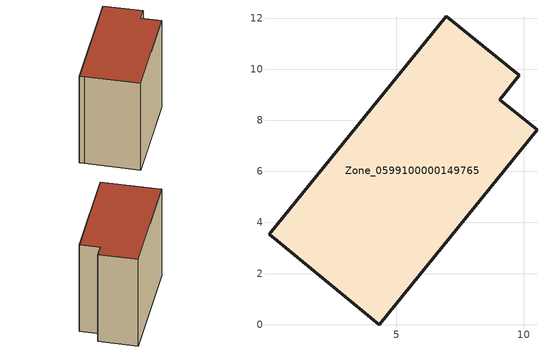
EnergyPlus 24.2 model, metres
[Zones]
Zone_0599100000149765
 floor ground (C_G): 0.34,3.28 0.02,3.54 6.96,12.07 9.81,9.76 9.05,8.81 10.51,7.62 4.33,0 z0
 wall outside (C_F): 4.33,0 10.51,7.62 9.05,8.81 9.81,9.76 6.96,12.07 0.02,3.54 0.34,3.28 4.33,0 z0:9.49
 roof outside (C_R): 0.02,3.54 0.34,3.28 4.33,0 10.51,7.62 9.05,8.81 9.81,9.76 6.96,12.07 z9.49
[BUILDING]
Pand.0599100000149765: North Axis=0; Terrain=City; Loads Convergence Tolerance Value=0.04; Temperature Convergence Tolerance Value=0.4; Solar Distribution=FullExterior; Maximum Number of Warmup Days=25; Minimum Number of Warmup Days=1
[Site:Location]
Rotterdam.The.Hague.AP_ZH_NLD Design_Conditions: Latitude=51.96; Longitude=4.45; Time Zone=1; Elevation=-4.5
[SITE:GROUNDTEMPERATURE:BUILDINGSURFACE]
18, 18, 18, 18, 18, 18, 18, 18, 18, 18, 18, 18
[MATERIAL] Thermal Absorptance=0.9; Solar Absorptance=0.7; Visible Absorptance=0.7
Name | Roughness | Thickness | Conductivity | Density | Specific Heat
G.TI.1946 | MediumSmooth | 0.15 | 1 | 540 | 1210
F.TI.1946 | Rough | 0.3 | 0.857143 | 1920 | 840
R.TI.1946 | MediumRough | 0.2 | 0.1 | 1500 | 1000
[CONSTRUCTION]
C_G: G.TI.1946
C_F: F.TI.1946
C_R: R.TI.1946
[ZONE]
Zone_0599100000149765: Type=1; Multiplier=1; Ceiling Height=Autocalculate; Volume=Autocalculate; Floor Area=autocalculate; Part of Total Floor Area=Yes
[ZONEINFILTRATION:DESIGNFLOWRATE]
Infil_Zone_0599100000149765: Zone or ZoneList or Space or SpaceList=Zone_0599100000149765; Schedule=AlwaysOn; Design Flow Rate Calculation Method=Flow/Area; Flow Rate per Floor Area=0.003; Constant Term Coefficient=1; Temperature Term Coefficient=0; Velocity Term Coefficient=0; Velocity Squared Term Coefficient=0
[HVACTEMPLATE:ZONE:IDEALLOADSAIRSYSTEM]
Zone_0599100000149765: Maximum Heating Supply Air Temperature=50; Minimum Cooling Supply Air Temperature=13; Maximum Heating Supply Air Humidity Ratio=0.0156; Minimum Cooling Supply Air Humidity Ratio=0.0077; Heating Limit=NoLimit; Cooling Limit=NoLimit; Dehumidification Control Type=ConstantSensibleHeatRatio; Cooling Sensible Heat Ratio=0.7; Dehumidification Setpoint=60; Humidification Control Type=None; Humidification Setpoint=30; Outdoor Air Method=None; Outdoor Air Flow Rate per Person=0.00944; Outdoor Air Flow Rate per Zone Floor Area=0; Outdoor Air Flow Rate per Zone=0; Demand Controlled Ventilation Type=None; Outdoor Air Economizer Type=NoEconomizer; Heat Recovery Type=None; Sensible Heat Recovery Effectiveness=0.7; Latent Heat Recovery Effectiveness=0.65
[ZONECONTROL:THERMOSTAT]
ThermostatControl_Zone_0599100000149765: Zone or ZoneList=Zone_0599100000149765; Control Type Schedule=DualSetpointControlType; Control 1=Thermostat_Zone_0599100000149765; Temperature Difference Between Cutout And Setpoint=0
[THERMOSTATSETPOINT:DUALSETPOINT]
Thermostat_Zone_0599100000149765: Heating Setpoint Temperature Schedule=HeatingSetpoint_Zone_0599100000149765; Cooling Setpoint Temperature Schedule=CoolingSetpoint_Zone_0599100000149765
[SCHEDULE:COMPACT]
HeatingSetpoint_Zone_0599100000149765: Through: 12/31, For: AllDays, Until: 24:00, 21
CoolingSetpoint_Zone_0599100000149765: Through: 12/31, For: AllDays, Until: 24:00, 24
DualSetpointControlType: Through: 12/31, For: AllDays, Until: 24:00, 4
AlwaysOn: Through: 12/31, For: AllDays, Until: 24:00, 1
